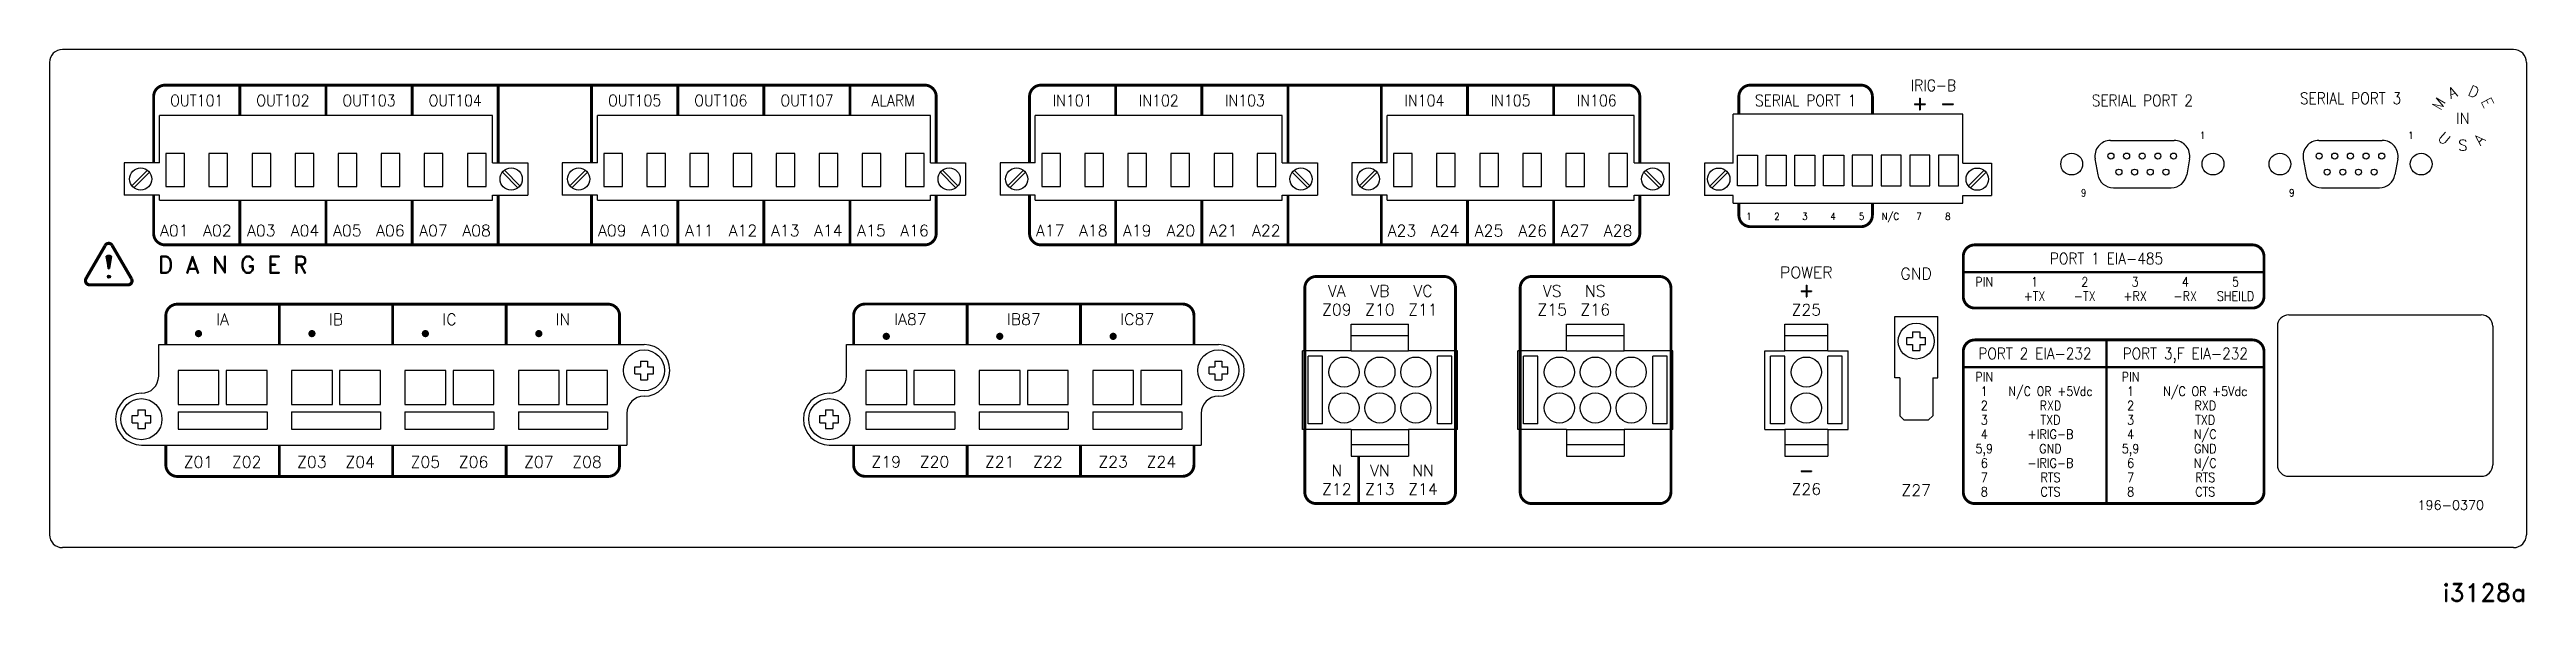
# Model space of a CAD drawing. Extents: x 3.1 to 20.4, y 6.6 to 10.5.
import ezdxf
from ezdxf.enums import TextEntityAlignment as Align

# ---------------------------------------------------------------- set-up
doc = ezdxf.new("R2010")
doc.units = 0
doc.header["$MEASUREMENT"] = 0
doc.layers.get('0').update_dxf_attribs({"linetype": 'CONTINUOUS'})
doc.layers.add('DWG', color=7, linetype='CONTINUOUS')
doc.styles.add('JS', font='ROMANS')
doc.styles.add('ROMAND', font='ROMAND', dxfattribs={"width": 0.875})
doc.styles.add('ROMANS', font='romans.shx', dxfattribs={"width": 0.875})

msp = doc.modelspace()

# ---------------------------------------------------------------- linework, layer by layer
for p, q in [((3.125, 10.395), (3.125, 7.105)), ((20.285, 10.485), (3.215, 10.485)), ((20.375, 10.395), (20.375, 7.105)), ((18.72, 8.637), (20.06, 8.637)), ((12.19, 8.387), (12.19, 8.572)), ((12.59, 8.387), (12.59, 8.572)), ((13.69, 8.387), (13.69, 8.572)), ((14.09, 8.387), (14.09, 8.572)), ((15.21, 8.387), (15.21, 8.572)), ((15.51, 8.387), (15.51, 8.572)), ((18.64, 8.557), (18.64, 7.592)), ((20.14, 8.557), (20.14, 7.592)), ((3.885, 8.43), (7.265, 8.43)), ((3.885, 8.21), (3.885, 8.43)), ((8.675, 8.43), (11.265, 8.43)), ((8.675, 8.21), (8.675, 8.43)), ((12.19, 8.387), (12.59, 8.387)), ((13.69, 8.387), (14.09, 8.387)), ((15.07, 8.387), (15.21, 8.387)), ((15.51, 8.387), (15.65, 8.387)), ((4.02, 7.96), (4.64, 7.96)), ((4.02, 7.96), (4.02, 7.84)), ((4.64, 7.96), (4.64, 7.84)), ((4.81, 7.96), (5.43, 7.96)), ((4.81, 7.96), (4.81, 7.84)), ((5.43, 7.96), (5.43, 7.84)), ((5.6, 7.96), (6.22, 7.96)), ((5.6, 7.96), (5.6, 7.84)), ((6.22, 7.96), (6.22, 7.84)), ((6.39, 7.96), (7.01, 7.96)), ((6.39, 7.96), (6.39, 7.84)), ((7.01, 7.96), (7.01, 7.84)), ((7.145, 7.95), (7.145, 7.73)), ((8.81, 7.96), (9.43, 7.96)), ((8.81, 7.96), (8.81, 7.84)), ((9.43, 7.96), (9.43, 7.84)), ((9.6, 7.96), (10.22, 7.96)), ((9.6, 7.96), (9.6, 7.84)), ((10.22, 7.96), (10.22, 7.84)), ((10.39, 7.96), (11.01, 7.96)), ((10.39, 7.96), (10.39, 7.84)), ((11.01, 7.96), (11.01, 7.84)), ((11.145, 7.95), (11.145, 7.73)), ((4.02, 7.84), (4.64, 7.84)), ((4.81, 7.84), (5.43, 7.84)), ((5.6, 7.84), (6.22, 7.84)), ((6.39, 7.84), (7.01, 7.84)), ((8.81, 7.84), (9.43, 7.84)), ((9.6, 7.84), (10.22, 7.84)), ((10.39, 7.84), (11.01, 7.84)), ((12.19, 7.837), (12.59, 7.837)), ((12.19, 7.837), (12.19, 7.652)), ((12.59, 7.837), (12.59, 7.652)), ((13.69, 7.837), (14.09, 7.837)), ((13.69, 7.837), (13.69, 7.652)), ((14.09, 7.837), (14.09, 7.652)), ((15.07, 7.837), (15.21, 7.837)), ((15.21, 7.837), (15.21, 7.652)), ((15.51, 7.837), (15.65, 7.837)), ((15.51, 7.837), (15.51, 7.652)), ((16.039, 7.906), (16.211, 7.906)), ((3.765, 7.73), (7.145, 7.73)), ((8.555, 7.73), (11.145, 7.73)), ((18.72, 7.512), (20.06, 7.512)), ((20.285, 7.015), (3.215, 7.015))]:
    msp.add_line(p, q)
at = {"linetype": 'CONTINUOUS', "extrusion": (0, 0, -1)}
for p, q in [((6.21, 10.026), (3.89, 10.026)), ((9.26, 10.026), (6.94, 10.026)), ((11.71, 10.026), (9.99, 10.026)), ((14.16, 10.026), (12.44, 10.026)), ((16.45, 10.034), (14.85, 10.034)), ((3.645, 9.695), (3.645, 9.47)), ((3.89, 9.695), (3.645, 9.695)), ((6.21, 9.695), (6.455, 9.695)), ((6.455, 9.695), (6.455, 9.47)), ((6.695, 9.695), (6.695, 9.47)), ((6.94, 9.695), (6.695, 9.695)), ((9.26, 9.695), (9.505, 9.695)), ((9.505, 9.695), (9.505, 9.47)), ((9.745, 9.695), (9.745, 9.47)), ((9.99, 9.695), (9.745, 9.695)), ((11.71, 9.695), (11.955, 9.695)), ((11.955, 9.695), (11.955, 9.47)), ((12.195, 9.695), (12.195, 9.47)), ((12.44, 9.695), (12.195, 9.695)), ((14.16, 9.695), (14.405, 9.695)), ((14.405, 9.695), (14.405, 9.47)), ((14.65, 9.694), (14.65, 9.469)), ((14.85, 9.694), (14.65, 9.694)), ((16.45, 9.694), (16.65, 9.694)), ((16.65, 9.694), (16.65, 9.469)), ((3.89, 9.47), (3.645, 9.47)), ((6.21, 9.47), (6.455, 9.47)), ((6.94, 9.47), (6.695, 9.47)), ((9.26, 9.47), (9.505, 9.47)), ((9.99, 9.47), (9.745, 9.47)), ((11.71, 9.47), (11.955, 9.47)), ((12.44, 9.47), (12.195, 9.47)), ((14.16, 9.47), (14.405, 9.47)), ((14.85, 9.469), (14.65, 9.469)), ((16.45, 9.469), (16.65, 9.469))]:
    msp.add_line(p, q, dxfattribs=at)
at = {"linetype": 'CONTINUOUS'}
for p, q in [((3.89, 9.695), (3.89, 10.026)), ((6.21, 9.695), (6.21, 10.026)), ((6.94, 9.695), (6.94, 10.026)), ((9.26, 9.695), (9.26, 10.026)), ((9.99, 9.695), (9.99, 10.026)), ((11.71, 9.695), (11.71, 10.026)), ((12.44, 9.695), (12.44, 10.026)), ((14.16, 9.695), (14.16, 10.026)), ((14.85, 9.694), (14.85, 10.034)), ((16.45, 9.694), (16.45, 10.034)), ((3.699, 9.536), (3.807, 9.644)), ((3.713, 9.522), (3.821, 9.63)), ((6.387, 9.522), (6.279, 9.63)), ((6.401, 9.536), (6.293, 9.644)), ((6.749, 9.536), (6.857, 9.644)), ((6.763, 9.522), (6.871, 9.63)), ((9.437, 9.522), (9.329, 9.63)), ((9.451, 9.536), (9.343, 9.644)), ((9.799, 9.536), (9.907, 9.644)), ((9.813, 9.522), (9.921, 9.63)), ((11.887, 9.522), (11.779, 9.63)), ((11.901, 9.536), (11.793, 9.644)), ((12.249, 9.536), (12.357, 9.644)), ((12.263, 9.522), (12.371, 9.63)), ((14.337, 9.522), (14.229, 9.63)), ((14.351, 9.536), (14.243, 9.644)), ((14.689, 9.535), (14.797, 9.643)), ((14.703, 9.521), (14.811, 9.629)), ((16.489, 9.535), (16.597, 9.643)), ((16.503, 9.521), (16.611, 9.629)), ((3.89, 9.436), (3.89, 9.47)), ((3.89, 9.436), (6.21, 9.436)), ((6.21, 9.436), (6.21, 9.47)), ((6.94, 9.436), (6.94, 9.47)), ((6.94, 9.436), (9.26, 9.436)), ((9.26, 9.436), (9.26, 9.47)), ((9.99, 9.436), (9.99, 9.47)), ((9.99, 9.436), (11.71, 9.436)), ((11.71, 9.436), (11.71, 9.47)), ((12.44, 9.436), (12.44, 9.47)), ((12.44, 9.436), (14.16, 9.436)), ((14.16, 9.436), (14.16, 9.47)), ((14.85, 9.415), (14.85, 9.469)), ((14.85, 9.415), (16.45, 9.415)), ((16.45, 9.415), (16.45, 9.469)), ((3.519, 9.043), (3.534, 8.959)), ((3.52, 9.038), (3.52, 9.045)), ((3.521, 9.034), (3.521, 9.046)), ((3.522, 9.028), (3.522, 9.046)), ((3.523, 9.022), (3.523, 9.047)), ((3.524, 9.015), (3.524, 9.048)), ((3.526, 9.009), (3.526, 9.048)), ((3.527, 9.003), (3.527, 9.048)), ((3.528, 8.997), (3.528, 9.049)), ((3.529, 8.99), (3.529, 9.049)), ((3.53, 8.984), (3.53, 9.049)), ((3.531, 8.978), (3.531, 9.05)), ((3.532, 8.972), (3.532, 9.05)), ((3.533, 8.965), (3.533, 9.05)), ((3.534, 8.959), (3.534, 9.05)), ((3.535, 8.957), (3.535, 9.05)), ((3.537, 8.957), (3.537, 9.05)), ((3.538, 8.957), (3.538, 9.05)), ((3.539, 8.957), (3.539, 9.05)), ((3.54, 8.957), (3.54, 9.05)), ((3.541, 8.957), (3.541, 9.05)), ((3.542, 8.96), (3.542, 9.05)), ((3.557, 9.043), (3.542, 8.959)), ((3.543, 8.967), (3.543, 9.05)), ((3.544, 8.973), (3.544, 9.05)), ((3.545, 8.979), (3.545, 9.05)), ((3.546, 8.986), (3.546, 9.049)), ((3.548, 8.992), (3.548, 9.049)), ((3.549, 8.998), (3.549, 9.049)), ((3.55, 9.003), (3.55, 9.049)), ((3.551, 9.01), (3.551, 9.048)), ((3.552, 9.017), (3.552, 9.048)), ((3.553, 9.023), (3.553, 9.047)), ((3.554, 9.029), (3.554, 9.047)), ((3.555, 9.034), (3.555, 9.046)), ((3.556, 9.039), (3.556, 9.046)), ((3.53, 8.898), (3.53, 8.908)), ((3.531, 8.896), (3.531, 8.909)), ((3.532, 8.895), (3.532, 8.911)), ((3.533, 8.894), (3.533, 8.911)), ((3.533, 8.894), (3.533, 8.911)), ((3.534, 8.894), (3.534, 8.912)), ((3.536, 8.893), (3.536, 8.913)), ((3.537, 8.893), (3.537, 8.913)), ((3.538, 8.892), (3.538, 8.913)), ((3.539, 8.892), (3.539, 8.913)), ((3.54, 8.893), (3.54, 8.913)), ((3.541, 8.893), (3.541, 8.913)), ((3.542, 8.893), (3.542, 8.913)), ((3.543, 8.893), (3.543, 8.912)), ((3.544, 8.894), (3.544, 8.912)), ((3.546, 8.895), (3.546, 8.911)), ((3.546, 8.895), (3.546, 8.91)), ((3.548, 8.897), (3.548, 8.909)), ((3.549, 8.898), (3.549, 8.907)), ((15.975, 8.626), (16.275, 8.626)), ((15.975, 8.197), (15.975, 8.626)), ((16.275, 8.197), (16.275, 8.626)), ((12.19, 8.572), (12.59, 8.572)), ((12.19, 8.493), (12.59, 8.493)), ((13.69, 8.572), (14.09, 8.572)), ((13.69, 8.493), (14.09, 8.493)), ((15.21, 8.572), (15.51, 8.572)), ((15.21, 8.493), (15.51, 8.493)), ((16.06, 8.479), (16.1, 8.479)), ((16.06, 8.429), (16.06, 8.479)), ((16.1, 8.519), (16.1, 8.479)), ((16.1, 8.519), (16.15, 8.519)), ((16.15, 8.519), (16.15, 8.479)), ((16.15, 8.479), (16.19, 8.479)), ((16.19, 8.429), (16.19, 8.479)), ((7.24, 8.315), (7.29, 8.315)), ((7.24, 8.315), (7.24, 8.275)), ((7.29, 8.315), (7.29, 8.275)), ((11.24, 8.315), (11.29, 8.315)), ((11.24, 8.315), (11.24, 8.275)), ((11.29, 8.315), (11.29, 8.275)), ((11.85, 7.837), (11.85, 8.387)), ((12.19, 8.387), (11.85, 8.387)), ((11.89, 7.878), (11.89, 8.348)), ((11.99, 8.348), (11.89, 8.348)), ((11.99, 7.878), (11.99, 8.348)), ((12.93, 8.387), (12.59, 8.387)), ((12.79, 7.878), (12.79, 8.348)), ((12.89, 8.348), (12.79, 8.348)), ((12.89, 7.878), (12.89, 8.348)), ((12.93, 7.837), (12.93, 8.387)), ((13.35, 7.837), (13.35, 8.387)), ((13.69, 8.387), (13.35, 8.387)), ((13.39, 7.878), (13.39, 8.348)), ((13.49, 8.348), (13.39, 8.348)), ((13.49, 7.878), (13.49, 8.348)), ((14.43, 8.387), (14.09, 8.387)), ((14.29, 7.878), (14.29, 8.348)), ((14.39, 8.348), (14.29, 8.348)), ((14.39, 7.878), (14.39, 8.348)), ((14.43, 7.837), (14.43, 8.387)), ((15.07, 7.837), (15.07, 8.387)), ((15.11, 7.878), (15.11, 8.348)), ((15.21, 8.348), (15.11, 8.348)), ((15.51, 8.387), (15.21, 8.387)), ((15.21, 7.878), (15.21, 8.348)), ((15.51, 7.878), (15.51, 8.348)), ((15.61, 8.348), (15.51, 8.348)), ((15.61, 7.878), (15.61, 8.348)), ((15.65, 7.837), (15.65, 8.387)), ((16.06, 8.429), (16.1, 8.429)), ((16.1, 8.429), (16.1, 8.389)), ((16.1, 8.389), (16.15, 8.389)), ((16.15, 8.429), (16.15, 8.389)), ((16.15, 8.429), (16.19, 8.429)), ((7.2, 8.225), (7.2, 8.275)), ((7.2, 8.275), (7.24, 8.275)), ((7.2, 8.225), (7.24, 8.225)), ((7.24, 8.225), (7.24, 8.185)), ((7.24, 8.185), (7.29, 8.185)), ((7.29, 8.275), (7.33, 8.275)), ((7.29, 8.225), (7.33, 8.225)), ((7.29, 8.225), (7.29, 8.185)), ((7.33, 8.225), (7.33, 8.275)), ((11.2, 8.225), (11.2, 8.275)), ((11.2, 8.275), (11.24, 8.275)), ((11.2, 8.225), (11.24, 8.225)), ((11.24, 8.225), (11.24, 8.185)), ((11.24, 8.185), (11.29, 8.185)), ((11.29, 8.275), (11.33, 8.275)), ((11.29, 8.225), (11.33, 8.225)), ((11.29, 8.225), (11.29, 8.185)), ((11.33, 8.225), (11.33, 8.275)), ((16.01, 8.197), (15.975, 8.197)), ((16.01, 8.197), (16.01, 7.933)), ((16.24, 8.197), (16.24, 7.933)), ((16.24, 8.197), (16.275, 8.197)), ((3.7, 7.885), (3.7, 7.935)), ((3.7, 7.935), (3.74, 7.935)), ((3.74, 7.975), (3.79, 7.975)), ((3.74, 7.975), (3.74, 7.935)), ((3.79, 7.975), (3.79, 7.935)), ((3.79, 7.935), (3.83, 7.935)), ((3.83, 7.885), (3.83, 7.935)), ((8.49, 7.885), (8.49, 7.935)), ((8.49, 7.935), (8.53, 7.935)), ((8.53, 7.975), (8.58, 7.975)), ((8.53, 7.975), (8.53, 7.935)), ((8.58, 7.975), (8.58, 7.935)), ((8.58, 7.935), (8.62, 7.935)), ((8.62, 7.885), (8.62, 7.935)), ((3.7, 7.885), (3.74, 7.885)), ((3.74, 7.885), (3.74, 7.845)), ((3.74, 7.845), (3.79, 7.845)), ((3.79, 7.885), (3.83, 7.885)), ((3.79, 7.885), (3.79, 7.845)), ((8.49, 7.885), (8.53, 7.885)), ((8.53, 7.885), (8.53, 7.845)), ((8.53, 7.845), (8.58, 7.845)), ((8.58, 7.885), (8.62, 7.885)), ((8.58, 7.885), (8.58, 7.845)), ((12.19, 7.837), (11.85, 7.837)), ((11.99, 7.878), (11.89, 7.878)), ((12.93, 7.837), (12.59, 7.837)), ((12.89, 7.878), (12.79, 7.878)), ((13.69, 7.837), (13.35, 7.837)), ((13.49, 7.878), (13.39, 7.878)), ((14.43, 7.837), (14.09, 7.837)), ((14.39, 7.878), (14.29, 7.878)), ((15.21, 7.878), (15.11, 7.878)), ((15.51, 7.837), (15.21, 7.837)), ((15.61, 7.878), (15.51, 7.878)), ((16.039, 7.906), (16.01, 7.933)), ((16.24, 7.933), (16.211, 7.906)), ((12.19, 7.733), (12.59, 7.733)), ((12.19, 7.652), (12.59, 7.652)), ((13.69, 7.733), (14.09, 7.733)), ((13.69, 7.652), (14.09, 7.652)), ((15.21, 7.733), (15.51, 7.733)), ((15.21, 7.652), (15.51, 7.652))]:
    msp.add_line(p, q, dxfattribs=at)
at = {"extrusion": (0, -1, 0)}
msp.add_line((11.75, 7.015, -0.09), (11.75, 7.015, -10.02), dxfattribs=at)
at = {"const_width": 0.02}
for points in [[(3.85, 9.695), (3.85, 10.157, -0.414214), (3.93, 10.237), (9.22, 10.237, -0.414214), (9.3, 10.157), (9.3, 9.695)], [(9.95, 9.695), (9.95, 10.157, -0.414214), (10.03, 10.237), (14.12, 10.237, -0.414214), (14.2, 10.157), (14.2, 9.695)], [(15.82, 10.034), (15.82, 10.157, 0.414214), (15.74, 10.237), (14.97, 10.237, 0.414214), (14.89, 10.157), (14.89, 10.034)], [(9.3, 9.47), (9.3, 9.204, -0.414214), (9.22, 9.124), (3.93, 9.124, -0.414214), (3.85, 9.204), (3.85, 9.47)], [(14.2, 9.47), (14.2, 9.204, -0.414214), (14.12, 9.124), (10.03, 9.124, -0.414214), (9.95, 9.204), (9.95, 9.47)], [(14.89, 9.415), (14.89, 9.331, 0.414214), (14.97, 9.251), (15.74, 9.251, 0.414214), (15.82, 9.331), (15.82, 9.415)], [(3.935, 8.43), (3.935, 8.631, -0.414214), (4.015, 8.711), (7.015, 8.711, -0.414214), (7.095, 8.631), (7.095, 8.43)], [(8.725, 8.43), (8.725, 8.632, -0.414214), (8.805, 8.712), (11.015, 8.712, -0.414214), (11.095, 8.632), (11.095, 8.43)], [(7.095, 7.73), (7.095, 7.591, -0.414214), (7.015, 7.511), (4.015, 7.511, -0.414214), (3.935, 7.591), (3.935, 7.73)], [(11.095, 7.73), (11.095, 7.592, -0.414214), (11.015, 7.512), (8.805, 7.512, -0.414214), (8.725, 7.592), (8.725, 7.73)]]:
    msp.add_lwpolyline(points, format="xyb", dxfattribs=at)
at = {"linetype": 'CONTINUOUS'}
for points, const_width in [([(4.45, 10.237), (4.45, 10.026)], 0.02), ([(5.05, 10.237), (5.05, 10.026)], 0.02), ([(5.65, 10.237), (5.65, 10.026)], 0.02), ([(6.25, 10.237), (6.25, 9.695)], 0.02), ([(6.9, 10.237), (6.9, 9.695)], 0.02), ([(7.5, 10.237), (7.5, 10.026)], 0.02), ([(8.1, 10.237), (8.1, 10.026)], 0.02), ([(8.7, 10.237), (8.7, 10.026)], 0.02), ([(11.75, 10.237), (11.75, 9.695)], 0.02), ([(12.4, 10.237), (12.4, 9.695)], 0.02), ([(4.45, 9.436), (4.45, 9.124)], 0.02), ([(5.05, 9.436), (5.05, 9.124)], 0.02), ([(5.65, 9.436), (5.65, 9.124)], 0.02), ([(6.25, 9.47), (6.25, 9.124)], 0.02), ([(6.9, 9.47), (6.9, 9.124)], 0.02), ([(7.5, 9.436), (7.5, 9.124)], 0.02), ([(8.1, 9.436), (8.1, 9.124)], 0.02), ([(8.7, 9.436), (8.7, 9.124)], 0.02), ([(11.75, 9.47), (11.75, 9.124)], 0.02), ([(12.4, 9.47), (12.4, 9.124)], 0.02), ([(3.378, 8.888), (3.513, 9.12)], 0.022), ([(3.696, 8.888), (3.561, 9.12)], 0.022), ([(3.402, 8.846), (3.672, 8.846)], 0.022), ([(16.453, 8.934), (18.547, 8.934)], 0.015), ([(17.45, 7.322), (17.45, 8.462)], 0.015), ([(16.453, 8.272), (18.547, 8.272)], 0.015)]:
    msp.add_lwpolyline(points, dxfattribs=dict(at, const_width=const_width))
at = {"const_width": 0.02}
for points in [[(10.55, 10.236), (10.55, 10.026)], [(11.15, 10.236), (11.15, 10.026)], [(13, 10.236), (13, 10.026)], [(13.6, 10.236), (13.6, 10.026)], [(10.55, 9.436), (10.55, 9.124)], [(11.15, 9.436), (11.15, 9.124)], [(13, 9.436), (13, 9.124)], [(13.6, 9.436), (13.6, 9.124)], [(4.725, 8.711), (4.725, 8.43)], [(5.515, 8.711), (5.515, 8.43)], [(6.305, 8.711), (6.305, 8.43)], [(9.515, 8.712), (9.515, 8.43)], [(10.305, 8.712), (10.305, 8.43)], [(4.725, 7.73), (4.725, 7.511)], [(5.515, 7.73), (5.515, 7.511)], [(6.305, 7.73), (6.305, 7.511)], [(9.515, 7.73), (9.515, 7.512)], [(10.305, 7.73), (10.305, 7.512)], [(12.242, 7.652), (12.242, 7.322)]]:
    msp.add_lwpolyline(points, dxfattribs=at)
for points in [[(17.479, 9.852, 0.466308), (17.371, 9.723, 0.466308)], [(18.029, 9.723, 0.466308), (17.921, 9.852, 0.466308)], [(18.929, 9.852, 0.466308), (18.821, 9.723, 0.466308)], [(19.479, 9.723, 0.466308), (19.371, 9.852, 0.466308)], [(17.39, 9.613, 0.36397), (17.498, 9.522, 0.36397)], [(17.901, 9.522, 0.36397), (18.009, 9.613, 0.36397)], [(18.84, 9.613, 0.36397), (18.948, 9.522, 0.36397)], [(19.351, 9.522, 0.36397), (19.459, 9.613, 0.36397)]]:
    msp.add_lwpolyline(points, format="xyb")
for points in [[(17.479, 9.852), (17.921, 9.852)], [(18.929, 9.852), (19.371, 9.852)], [(17.37, 9.723), (17.39, 9.613)], [(18.029, 9.723), (18.009, 9.613)], [(18.82, 9.723), (18.84, 9.613)], [(19.479, 9.723), (19.459, 9.613)], [(17.498, 9.522), (17.901, 9.522)], [(18.948, 9.522), (19.351, 9.522)]]:
    msp.add_lwpolyline(points)
for points in [[(4.065, 9.761), (3.935, 9.761), (3.935, 9.531), (4.065, 9.531)], [(4.235, 9.531), (4.365, 9.531), (4.365, 9.761), (4.235, 9.761)], [(4.535, 9.531), (4.665, 9.531), (4.665, 9.761), (4.535, 9.761)], [(4.835, 9.531), (4.965, 9.531), (4.965, 9.761), (4.835, 9.761)], [(5.135, 9.531), (5.265, 9.531), (5.265, 9.761), (5.135, 9.761)], [(5.435, 9.531), (5.565, 9.531), (5.565, 9.761), (5.435, 9.761)], [(5.735, 9.531), (5.865, 9.531), (5.865, 9.761), (5.735, 9.761)], [(6.035, 9.531), (6.165, 9.531), (6.165, 9.761), (6.035, 9.761)], [(7.115, 9.761), (6.985, 9.761), (6.985, 9.531), (7.115, 9.531)], [(7.285, 9.531), (7.415, 9.531), (7.415, 9.761), (7.285, 9.761)], [(7.585, 9.531), (7.715, 9.531), (7.715, 9.761), (7.585, 9.761)], [(7.885, 9.531), (8.015, 9.531), (8.015, 9.761), (7.885, 9.761)], [(8.185, 9.531), (8.315, 9.531), (8.315, 9.761), (8.185, 9.761)], [(8.485, 9.531), (8.615, 9.531), (8.615, 9.761), (8.485, 9.761)], [(8.785, 9.531), (8.915, 9.531), (8.915, 9.761), (8.785, 9.761)], [(9.085, 9.531), (9.215, 9.531), (9.215, 9.761), (9.085, 9.761)], [(10.165, 9.761), (10.035, 9.761), (10.035, 9.531), (10.165, 9.531)], [(10.335, 9.531), (10.465, 9.531), (10.465, 9.761), (10.335, 9.761)], [(10.635, 9.531), (10.765, 9.531), (10.765, 9.761), (10.635, 9.761)], [(10.935, 9.531), (11.065, 9.531), (11.065, 9.761), (10.935, 9.761)], [(11.235, 9.531), (11.365, 9.531), (11.365, 9.761), (11.235, 9.761)], [(11.535, 9.531), (11.665, 9.531), (11.665, 9.761), (11.535, 9.761)], [(12.615, 9.761), (12.485, 9.761), (12.485, 9.531), (12.615, 9.531)], [(12.785, 9.531), (12.915, 9.531), (12.915, 9.761), (12.785, 9.761)], [(13.085, 9.531), (13.215, 9.531), (13.215, 9.761), (13.085, 9.761)], [(13.385, 9.531), (13.515, 9.531), (13.515, 9.761), (13.385, 9.761)], [(13.685, 9.531), (13.815, 9.531), (13.815, 9.761), (13.685, 9.761)], [(13.985, 9.531), (14.115, 9.531), (14.115, 9.761), (13.985, 9.761)], [(15.02, 9.535), (14.88, 9.535), (14.88, 9.75), (15.02, 9.75)], [(15.22, 9.535), (15.08, 9.535), (15.08, 9.75), (15.22, 9.75)], [(15.42, 9.535), (15.28, 9.535), (15.28, 9.75), (15.42, 9.75)], [(15.62, 9.535), (15.48, 9.535), (15.48, 9.75), (15.62, 9.75)], [(15.68, 9.535), (15.82, 9.535), (15.82, 9.75), (15.68, 9.75)], [(15.88, 9.535), (16.02, 9.535), (16.02, 9.75), (15.88, 9.75)], [(16.08, 9.535), (16.22, 9.535), (16.22, 9.75), (16.08, 9.75)], [(16.28, 9.535), (16.42, 9.535), (16.42, 9.75), (16.28, 9.75)], [(4.02, 8.012), (4.305, 8.012), (4.305, 8.248), (4.02, 8.248)], [(4.355, 8.012), (4.64, 8.012), (4.64, 8.248), (4.355, 8.248)], [(4.81, 8.012), (5.095, 8.012), (5.095, 8.248), (4.81, 8.248)], [(5.145, 8.012), (5.43, 8.012), (5.43, 8.248), (5.145, 8.248)], [(5.6, 8.012), (5.885, 8.012), (5.885, 8.248), (5.6, 8.248)], [(5.935, 8.012), (6.22, 8.012), (6.22, 8.248), (5.935, 8.248)], [(6.39, 8.012), (6.675, 8.012), (6.675, 8.248), (6.39, 8.248)], [(6.725, 8.012), (7.01, 8.012), (7.01, 8.248), (6.725, 8.248)], [(8.81, 8.012), (9.095, 8.012), (9.095, 8.248), (8.81, 8.248)], [(9.145, 8.012), (9.43, 8.012), (9.43, 8.248), (9.145, 8.248)], [(9.6, 8.012), (9.885, 8.012), (9.885, 8.248), (9.6, 8.248)], [(9.935, 8.012), (10.22, 8.012), (10.22, 8.248), (9.935, 8.248)], [(10.39, 8.012), (10.675, 8.012), (10.675, 8.248), (10.39, 8.248)], [(10.725, 8.012), (11.01, 8.012), (11.01, 8.248), (10.725, 8.248)]]:
    msp.add_lwpolyline(points, close=True)
at = {"linetype": 'CONTINUOUS', "const_width": 0.022}
for points in [[(3.561, 9.121, 0.575689), (3.513, 9.121, 0.575689)], [(3.379, 8.889, 0.563069), (3.403, 8.846, 0.563069)], [(3.672, 8.846, 0.578182), (3.696, 8.887, 0.578182)]]:
    msp.add_lwpolyline(points, format="xyb", dxfattribs=at)
at = {"linetype": 'CONTINUOUS', "const_width": 0.02}
for points in [[(16.533, 9.124), (18.467, 9.124, -0.414214), (18.547, 9.044), (18.547, 8.764, -0.414214), (18.467, 8.684), (16.533, 8.684, -0.414214), (16.453, 8.764), (16.453, 9.044, -0.414214)], [(16.533, 8.462), (18.467, 8.462, -0.414214), (18.547, 8.382), (18.547, 7.402, -0.414214), (18.467, 7.322), (16.533, 7.322, -0.414214), (16.453, 7.402), (16.453, 8.382, -0.414214)]]:
    msp.add_lwpolyline(points, format="xyb", close=True, dxfattribs=at)
for points, const_width in [([(11.867, 8.824, -0.414214), (11.947, 8.904), (12.837, 8.904, -0.414214), (12.917, 8.824), (12.917, 7.402, -0.414214), (12.837, 7.322), (11.947, 7.322, -0.414214), (11.867, 7.402)], 0.02), ([(14.417, 7.402, -0.414214), (14.337, 7.322), (13.447, 7.322, -0.414214), (13.367, 7.402), (13.367, 8.824, -0.414214), (13.447, 8.904), (14.337, 8.904, -0.414214), (14.417, 8.824)], 0.02), ([(4.15, 8.506, 1), (4.175, 8.506, 1)], 0.025), ([(4.94, 8.506, 1), (4.965, 8.506, 1)], 0.025), ([(5.73, 8.506, 1), (5.755, 8.506, 1)], 0.025), ([(6.52, 8.506, 1), (6.545, 8.506, 1)], 0.025), ([(8.94, 8.487, 1), (8.965, 8.487, 1)], 0.025), ([(9.73, 8.487, 1), (9.755, 8.487, 1)], 0.025), ([(10.52, 8.487, 1), (10.545, 8.487, 1)], 0.025)]:
    msp.add_lwpolyline(points, format="xyb", close=True, dxfattribs=dict(const_width=const_width))
at = {"linetype": 'CONTINUOUS'}
for centre, radius in [((3.76, 9.583), 0.0775), ((6.34, 9.583), 0.0775), ((6.81, 9.583), 0.0775), ((9.39, 9.583), 0.0775), ((9.86, 9.583), 0.0775), ((11.84, 9.583), 0.0775), ((12.31, 9.583), 0.0775), ((14.29, 9.583), 0.0775), ((14.75, 9.582), 0.0775), ((16.55, 9.582), 0.0775), ((3.539, 8.903), 0.0104), ((16.125, 8.454), 0.125), ((12.14, 8.238), 0.105), ((12.39, 8.238), 0.105), ((12.64, 8.238), 0.105), ((13.64, 8.238), 0.105), ((13.89, 8.238), 0.105), ((14.14, 8.238), 0.105), ((15.36, 8.238), 0.105), ((12.14, 7.988), 0.105), ((12.39, 7.988), 0.105), ((12.64, 7.988), 0.105), ((13.64, 7.988), 0.105), ((13.89, 7.988), 0.105), ((14.14, 7.988), 0.105), ((15.36, 7.988), 0.105)]:
    msp.add_circle(centre, radius, dxfattribs=at)
for centre, radius in [((17.208, 9.687), 0.076), ((17.481, 9.743), 0.021), ((17.59, 9.743), 0.021), ((17.699, 9.743), 0.021), ((17.808, 9.743), 0.021), ((17.917, 9.743), 0.021), ((18.192, 9.687), 0.076), ((18.658, 9.687), 0.076), ((18.931, 9.743), 0.021), ((19.04, 9.743), 0.021), ((19.149, 9.743), 0.021), ((19.258, 9.743), 0.021), ((19.367, 9.743), 0.021), ((19.642, 9.687), 0.076), ((17.537, 9.631), 0.021), ((17.646, 9.631), 0.021), ((17.755, 9.631), 0.021), ((17.864, 9.631), 0.021), ((18.987, 9.631), 0.021), ((19.096, 9.631), 0.021), ((19.205, 9.631), 0.021), ((19.314, 9.631), 0.021), ((7.265, 8.25), 0.143), ((11.265, 8.25), 0.143), ((3.765, 7.91), 0.143), ((8.555, 7.91), 0.143)]:
    msp.add_circle(centre, radius)
for centre, radius, start, end in [((3.215, 10.395), 0.09, 90, 180), ((20.285, 10.395), 0.09, 0, 90), ((18.72, 8.557), 0.08, 90, 180), ((20.06, 8.557), 0.08, 0, 90), ((7.265, 8.25), 0.18, 270, 90), ((11.265, 8.25), 0.18, 270, 90), ((3.765, 8.21), 0.12, 270, 0), ((8.555, 8.21), 0.12, 270, 0), ((3.765, 7.91), 0.18, 90, 270), ((7.265, 7.95), 0.12, 90, 180), ((8.555, 7.91), 0.18, 90, 270), ((11.265, 7.95), 0.12, 90, 180), ((18.72, 7.592), 0.08, 180, 270), ((20.06, 7.592), 0.08, 270, 0), ((3.215, 7.105), 0.09, 180, 270), ((20.285, 7.105), 0.09, 270, 0)]:
    msp.add_arc(centre, radius, start, end)
for centre, radius, start, end in [((3.522, 9.043), 0.00252, 114.4954, 180.0697), ((3.538, 9.015), 0.0353, 60.1201, 119.7369), ((3.555, 9.044), 0.00204, 340.8113, 53.7637), ((3.537, 8.959), 0.0022, 190.0021, 236.7048), ((3.538, 8.961), 0.00488, 235.1611, 301.4494), ((3.539, 8.959), 0.0022, 303.1837, 349.9568)]:
    msp.add_arc(centre, radius, start, end, dxfattribs=at)

# ---------------------------------------------------------------- texts
for s, height, style, width, p in [('IRIG-B', 0.08, 'ROMAND', 0.875, (16.245, 10.195)), ('OUT101', 0.08, 'ROMAND', 0.9, (4.15, 10.09)), ('OUT102', 0.08, 'ROMAND', 0.9, (4.75, 10.09)), ('OUT103', 0.08, 'ROMAND', 0.9, (5.35, 10.09)), ('OUT104', 0.08, 'ROMAND', 0.9, (5.95, 10.09)), ('OUT105', 0.08, 'ROMAND', 0.9, (7.2, 10.09)), ('OUT106', 0.08, 'ROMAND', 0.9, (7.8, 10.09)), ('OUT107', 0.08, 'ROMAND', 0.9, (8.4, 10.09)), ('ALARM', 0.08, 'ROMAND', 0.9, (9, 10.09)), ('IN101', 0.08, 'ROMAND', 0.9, (10.25, 10.09)), ('IN102', 0.08, 'ROMAND', 0.9, (10.85, 10.09)), ('IN103', 0.08, 'ROMAND', 0.9, (11.45, 10.09)), ('IN104', 0.08, 'ROMAND', 0.9, (12.7, 10.09)), ('IN105', 0.08, 'ROMAND', 0.9, (13.3, 10.09)), ('IN106', 0.08, 'ROMAND', 0.9, (13.9, 10.09)), ('SERIAL PORT 1', 0.08, 'ROMAND', 0.875, (15.355, 10.09)), ('1', 0.05, 'ROMANS', 0.875, (14.96, 9.298)), ('2', 0.05, 'ROMANS', 0.875, (15.155, 9.298)), ('3', 0.05, 'ROMANS', 0.875, (15.35, 9.298)), ('4', 0.05, 'ROMANS', 0.875, (15.545, 9.298)), ('5', 0.05, 'ROMANS', 0.875, (15.745, 9.298)), ('N/C', 0.05, 'ROMANS', 0.875, (15.945, 9.298)), ('7', 0.05, 'ROMANS', 0.875, (16.145, 9.298)), ('8', 0.05, 'ROMANS', 0.875, (16.345, 9.298)), ('PORT 1 EIA-485', 0.08, 'ROMAND', 0.875, (17.45, 8.989)), ('PIN', 0.065, 'ROMANS', 0.875, (16.599, 8.834)), ('+TX', 0.065, 'ROMANS', 0.875, (16.949, 8.734)), ('1', 0.065, 'ROMANS', 0.875, (16.949, 8.834)), ('-TX', 0.065, 'ROMANS', 0.875, (17.299, 8.734)), ('2', 0.065, 'ROMANS', 0.875, (17.299, 8.834)), ('+RX', 0.065, 'ROMANS', 0.875, (17.649, 8.734)), ('3', 0.065, 'ROMANS', 0.875, (17.649, 8.834)), ('-RX', 0.065, 'ROMANS', 0.875, (17.999, 8.734)), ('4', 0.065, 'ROMANS', 0.875, (17.999, 8.834)), ('SHEILD', 0.065, 'ROMANS', 0.875, (18.349, 8.734)), ('5', 0.065, 'ROMANS', 0.875, (18.349, 8.834)), ('PORT 2 EIA-232', 0.08, 'ROMAND', 0.875, (16.952, 8.327)), ('PORT 3,F EIA-232', 0.08, 'ROMAND', 0.875, (17.999, 8.327)), ('PIN', 0.065, 'ROMANS', 0.875, (16.599, 8.172)), ('1', 0.065, 'ROMANS', 0.875, (16.599, 8.072)), ('N/C OR +5Vdc', 0.065, 'ROMANS', 0.875, (17.06, 8.072)), ('PIN', 0.065, 'ROMANS', 0.875, (17.618, 8.172)), ('1', 0.065, 'ROMANS', 0.875, (17.618, 8.072)), ('N/C OR +5Vdc', 0.065, 'ROMANS', 0.875, (18.138, 8.072)), ('2', 0.065, 'ROMANS', 0.875, (16.599, 7.972)), ('3', 0.065, 'ROMANS', 0.875, (16.599, 7.872)), ('TXD', 0.065, 'ROMANS', 0.875, (17.06, 7.872)), ('RXD', 0.065, 'ROMANS', 0.875, (17.06, 7.972)), ('2', 0.065, 'ROMANS', 0.875, (17.618, 7.972)), ('3', 0.065, 'ROMANS', 0.875, (17.618, 7.872)), ('TXD', 0.065, 'ROMANS', 0.875, (18.138, 7.872)), ('RXD', 0.065, 'ROMANS', 0.875, (18.138, 7.972)), ('4', 0.065, 'ROMANS', 0.875, (16.599, 7.772)), ('+IRIG-B', 0.065, 'ROMANS', 0.875, (17.06, 7.772)), ('4', 0.065, 'ROMANS', 0.875, (17.618, 7.772)), ('N/C', 0.065, 'ROMANS', 0.875, (18.138, 7.772)), ('5,9', 0.065, 'ROMANS', 0.875, (16.599, 7.672)), ('6', 0.065, 'ROMANS', 0.875, (16.599, 7.572)), ('-IRIG-B', 0.065, 'ROMANS', 0.875, (17.06, 7.572)), ('GND', 0.065, 'ROMANS', 0.875, (17.06, 7.672)), ('5,9', 0.065, 'ROMANS', 0.875, (17.618, 7.672)), ('6', 0.065, 'ROMANS', 0.875, (17.618, 7.572)), ('GND', 0.065, 'ROMANS', 0.875, (18.138, 7.672)), ('N/C', 0.065, 'ROMANS', 0.875, (18.138, 7.572)), ('7', 0.065, 'ROMANS', 0.875, (16.599, 7.472)), ('8', 0.065, 'ROMANS', 0.875, (16.599, 7.372)), ('CTS', 0.065, 'ROMANS', 0.875, (17.06, 7.372)), ('RTS', 0.065, 'ROMANS', 0.875, (17.06, 7.472)), ('7', 0.065, 'ROMANS', 0.875, (17.618, 7.472)), ('8', 0.065, 'ROMANS', 0.875, (17.618, 7.372)), ('CTS', 0.065, 'ROMANS', 0.875, (18.138, 7.372)), ('RTS', 0.065, 'ROMANS', 0.875, (18.138, 7.472))]:
    msp.add_text(s, height=height, dxfattribs=dict(at, style=style, width=width)).set_placement(p, align=Align.CENTER)
at = {"width": 0.875}
for s, height, style, p in [('SERIAL PORT 3', 0.08, 'ROMAND', (19.15, 10.105)), ('SERIAL PORT 2', 0.08, 'ROMAND', (17.7, 10.09)), ('1', 0.05, 'ROMANS', (18.12, 9.862)), ('1', 0.05, 'ROMANS', (19.57, 9.862)), ('9', 0.05, 'ROMANS', (17.291, 9.462)), ('9', 0.05, 'ROMANS', (18.741, 9.462))]:
    msp.add_text(s, height=height, dxfattribs=dict(at, style=style)).set_placement(p, align=Align.CENTER)
at = {"linetype": 'CONTINUOUS', "style": 'ROMAND'}
for s, rotation, p in [('A', 21.3966, (19.847, 10.141)), ('D', 335.9153, (19.962, 10.171)), ('M', 59.4357, (19.777, 10.056)), ('E', 296.5526, (20.056, 10.126)), ('U', 318.0077, (19.751, 9.861)), ('A', 46.4882, (20.055, 9.812))]:
    msp.add_text(s, height=0.075, rotation=rotation, dxfattribs=at).set_placement(p)
for s, height, p in [('+', 0.1, (16.15, 10.06)), ('-', 0.1, (16.345, 10.06)), ('IN', 0.075, (19.932, 9.968)), ('S', 0.075, (19.932, 9.781)), ('POWER', 0.08, (15.36, 8.892)), ('VA', 0.08, (12.09, 8.763)), ('VB', 0.08, (12.39, 8.763)), ('VC', 0.08, (12.69, 8.763)), ('VS', 0.08, (13.59, 8.763)), ('NS', 0.08, (13.89, 8.763)), ('+', 0.1, (15.36, 8.757)), ('GND', 0.08, (16.125, 8.884)), ('IA', 0.08, (4.33, 8.565)), ('IB', 0.08, (5.12, 8.565)), ('IC', 0.08, (5.91, 8.565)), ('IN', 0.08, (6.7, 8.565)), ('IA87', 0.08, (9.12, 8.566)), ('IB87', 0.08, (9.91, 8.566)), ('IC87', 0.08, (10.7, 8.566)), ('Z09', 0.08, (12.09, 8.633)), ('Z10', 0.08, (12.39, 8.633)), ('Z11', 0.08, (12.69, 8.633)), ('Z15', 0.08, (13.59, 8.633)), ('Z16', 0.08, (13.89, 8.633)), ('Z25', 0.08, (15.36, 8.632)), ('Z01', 0.08, (4.162, 7.572)), ('Z02', 0.08, (4.498, 7.572)), ('Z03', 0.08, (4.952, 7.572)), ('Z04', 0.08, (5.288, 7.572)), ('Z05', 0.08, (5.742, 7.572)), ('Z06', 0.08, (6.078, 7.572)), ('Z07', 0.08, (6.532, 7.572)), ('Z08', 0.08, (6.868, 7.572)), ('Z19', 0.08, (8.952, 7.573)), ('Z20', 0.08, (9.288, 7.573)), ('Z21', 0.08, (9.742, 7.573)), ('Z22', 0.08, (10.078, 7.573)), ('Z23', 0.08, (10.532, 7.573)), ('Z24', 0.08, (10.868, 7.573)), ('N', 0.08, (12.09, 7.513)), ('VN', 0.08, (12.39, 7.513)), ('NN', 0.08, (12.69, 7.513)), ('Z12', 0.08, (12.09, 7.383)), ('Z13', 0.08, (12.39, 7.383)), ('Z14', 0.08, (12.69, 7.383)), ('Z26', 0.08, (15.36, 7.383)), ('-', 0.1, (15.36, 7.502)), ('Z27', 0.08, (16.125, 7.375))]:
    msp.add_text(s, height=height, dxfattribs=at).set_placement(p, align=Align.CENTER)
for s, p in [('A01', (3.994, 9.224)), ('A02', (4.294, 9.224)), ('A03', (4.6, 9.224)), ('A04', (4.904, 9.224)), ('A05', (5.199, 9.224)), ('A06', (5.499, 9.224)), ('A07', (5.799, 9.224)), ('A08', (6.099, 9.224)), ('A09', (7.044, 9.224)), ('A10', (7.344, 9.224)), ('A11', (7.65, 9.224)), ('A12', (7.954, 9.224)), ('A13', (8.249, 9.224)), ('A14', (8.549, 9.224)), ('A15', (8.849, 9.224)), ('A16', (9.149, 9.224))]:
    msp.add_text(s, height=0.08, dxfattribs=at).set_placement(p, align=Align.MIDDLE)
at = {"style": 'ROMAND'}
for s, p in [('A17', (10.094, 9.224)), ('A18', (10.394, 9.224)), ('A19', (10.7, 9.224)), ('A20', (11.004, 9.224)), ('A21', (11.299, 9.224)), ('A22', (11.599, 9.224)), ('A23', (12.544, 9.223)), ('A24', (12.844, 9.223)), ('A25', (13.15, 9.223)), ('A26', (13.454, 9.223)), ('A27', (13.749, 9.223)), ('A28', (14.049, 9.223))]:
    msp.add_text(s, height=0.08, dxfattribs=at).set_placement(p, align=Align.MIDDLE)
at = {"linetype": 'CONTINUOUS', "style": 'ROMAND'}
msp.add_text('D A N G E R', height=0.12, dxfattribs=at).set_placement((3.88, 8.926))
at = {"style": 'JS'}
msp.add_text('196-0370', height=0.065, dxfattribs=at).set_placement((19.848, 7.279), align=Align.CENTER)
at = {"layer": 'DWG', "style": 'ROMAND'}
msp.add_text('i3128a', height=0.125, dxfattribs=at).set_placement((20.375, 6.64), align=Align.RIGHT)

doc.saveas('drawing.dxf')
